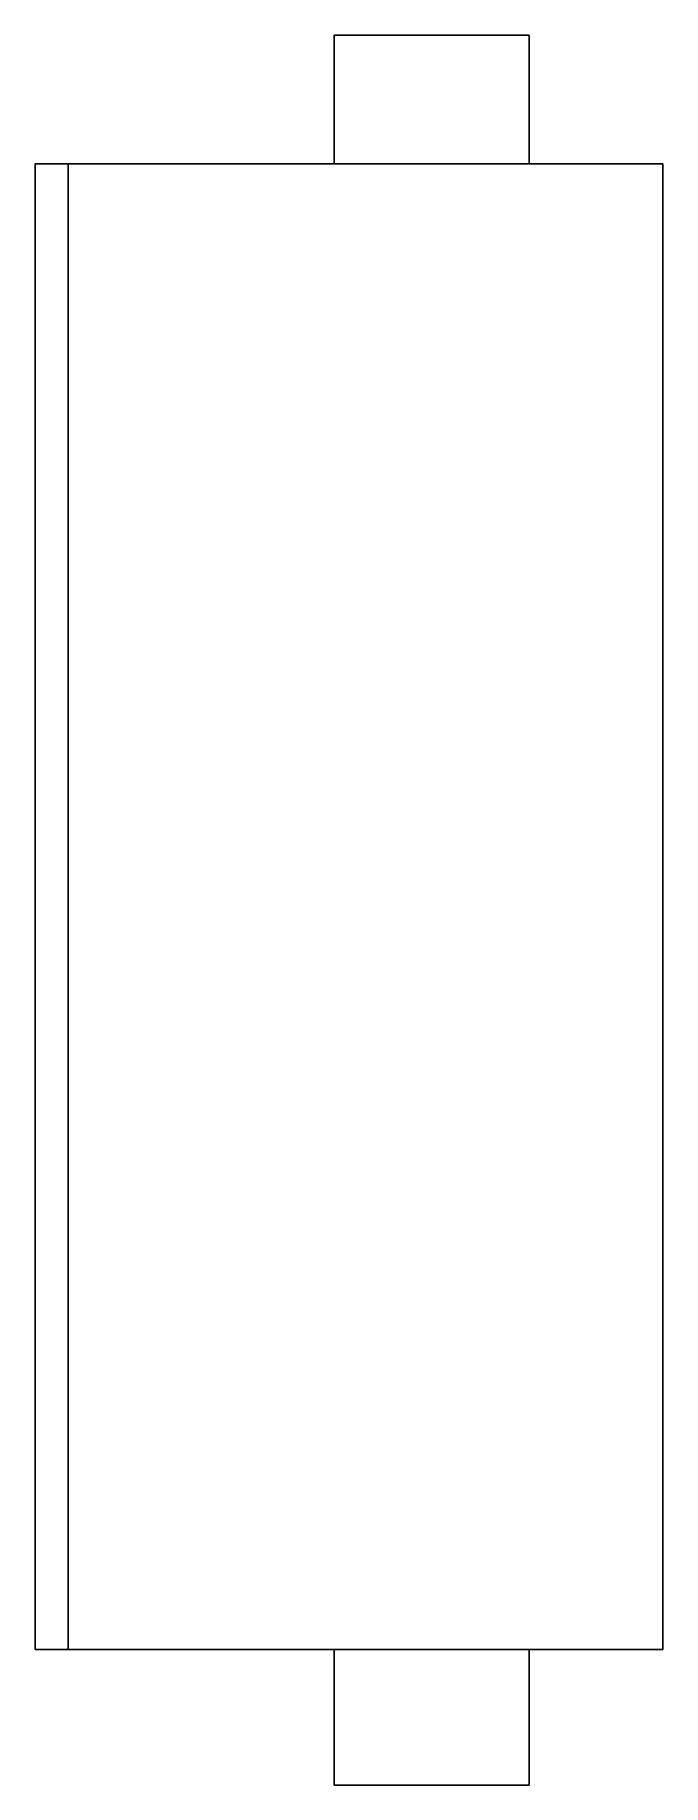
# Model space of a CAD drawing. Header units: metres. Extents: x -19 to 0, y 0 to 53.
import ezdxf

# ---------------------------------------------------------------- set-up
doc = ezdxf.new("R2010")
doc.units = ezdxf.units.M

msp = doc.modelspace()

# ---------------------------------------------------------------- linework, layer by layer
for points in [[(-9.95, 53), (-9.95, 52.922), (-9.95, 52.844), (-9.95, 52.766), (-9.95, 52.688), (-9.95, 52.61), (-9.95, 52.532), (-9.95, 52.454), (-9.95, 52.376), (-9.95, 52.298), (-9.95, 52.22), (-9.95, 52.142), (-9.95, 52.064), (-9.95, 51.986), (-9.95, 51.908), (-9.95, 51.83), (-9.95, 51.752), (-9.95, 51.674), (-9.95, 51.596), (-9.95, 51.518), (-9.95, 51.44), (-9.95, 51.362), (-9.95, 51.284), (-9.95, 51.206), (-9.95, 51.128), (-9.95, 51.05), (-9.95, 50.972), (-9.95, 50.894), (-9.95, 50.816), (-9.95, 50.738), (-9.95, 50.66), (-9.95, 50.582), (-9.95, 50.504), (-9.95, 50.426), (-9.95, 50.348), (-9.95, 50.27), (-9.95, 50.192), (-9.95, 50.114), (-9.95, 50.036), (-9.95, 49.958), (-9.95, 49.88), (-9.95, 49.802), (-9.95, 49.724), (-9.95, 49.646), (-9.95, 49.568), (-9.95, 49.49), (-9.95, 49.412), (-9.95, 49.334), (-9.95, 49.256), (-9.95, 49.178), (-9.95, 49.1)], [(-7, 53), (-7.092, 53), (-7.185, 53), (-7.277, 53), (-7.369, 53), (-7.461, 53), (-7.552, 53), (-7.643, 53), (-7.733, 53), (-7.822, 53), (-7.911, 53), (-7.999, 53), (-8.084, 53), (-8.17, 53), (-8.256, 53), (-8.338, 53), (-8.419, 53), (-8.5, 53), (-8.58, 53), (-8.656, 53), (-8.731, 53), (-8.807, 53), (-8.879, 53), (-8.948, 53), (-9.017, 53), (-9.086, 53), (-9.148, 53), (-9.209, 53), (-9.271, 53), (-9.329, 53), (-9.383, 53), (-9.437, 53), (-9.49, 53), (-9.536, 53), (-9.581, 53), (-9.626, 53), (-9.668, 53), (-9.703, 53), (-9.739, 53), (-9.774, 53), (-9.803, 53), (-9.828, 53), (-9.854, 53), (-9.878, 53), (-9.894, 53), (-9.909, 53), (-9.925, 53), (-9.934, 53), (-9.94, 53), (-9.945, 53), (-9.95, 53)], [(-4.05, 53), (-4.055, 53), (-4.06, 53), (-4.066, 53), (-4.075, 53), (-4.091, 53), (-4.106, 53), (-4.122, 53), (-4.146, 53), (-4.172, 53), (-4.197, 53), (-4.226, 53), (-4.261, 53), (-4.297, 53), (-4.332, 53), (-4.374, 53), (-4.419, 53), (-4.464, 53), (-4.51, 53), (-4.563, 53), (-4.617, 53), (-4.671, 53), (-4.729, 53), (-4.791, 53), (-4.852, 53), (-4.914, 53), (-4.983, 53), (-5.052, 53), (-5.121, 53), (-5.193, 53), (-5.269, 53), (-5.344, 53), (-5.42, 53), (-5.5, 53), (-5.581, 53), (-5.662, 53), (-5.744, 53), (-5.83, 53), (-5.916, 53), (-6.001, 53), (-6.089, 53), (-6.178, 53), (-6.267, 53), (-6.357, 53), (-6.448, 53), (-6.539, 53), (-6.631, 53), (-6.723, 53), (-6.815, 53), (-6.908, 53), (-7, 53)], [(-4.05, 53), (-4.05, 52.922), (-4.05, 52.844), (-4.05, 52.766), (-4.05, 52.688), (-4.05, 52.61), (-4.05, 52.532), (-4.05, 52.454), (-4.05, 52.376), (-4.05, 52.298), (-4.05, 52.22), (-4.05, 52.142), (-4.05, 52.064), (-4.05, 51.986), (-4.05, 51.908), (-4.05, 51.83), (-4.05, 51.752), (-4.05, 51.674), (-4.05, 51.596), (-4.05, 51.518), (-4.05, 51.44), (-4.05, 51.362), (-4.05, 51.284), (-4.05, 51.206), (-4.05, 51.128), (-4.05, 51.05), (-4.05, 50.972), (-4.05, 50.894), (-4.05, 50.816), (-4.05, 50.738), (-4.05, 50.66), (-4.05, 50.582), (-4.05, 50.504), (-4.05, 50.426), (-4.05, 50.348), (-4.05, 50.27), (-4.05, 50.192), (-4.05, 50.114), (-4.05, 50.036), (-4.05, 49.958), (-4.05, 49.88), (-4.05, 49.802), (-4.05, 49.724), (-4.05, 49.646), (-4.05, 49.568), (-4.05, 49.49), (-4.05, 49.412), (-4.05, 49.334), (-4.05, 49.256), (-4.05, 49.178), (-4.05, 49.1)], [(-19, 4.1), (-19, 5), (-19, 5.9), (-19, 6.8), (-19, 7.7), (-19, 8.6), (-19, 9.5), (-19, 10.4), (-19, 11.3), (-19, 12.2), (-19, 13.1), (-19, 14), (-19, 14.9), (-19, 15.8), (-19, 16.7), (-19, 17.6), (-19, 18.5), (-19, 19.4), (-19, 20.3), (-19, 21.2), (-19, 22.1), (-19, 23), (-19, 23.9), (-19, 24.8), (-19, 25.7), (-19, 26.6), (-19, 27.5), (-19, 28.4), (-19, 29.3), (-19, 30.2), (-19, 31.1), (-19, 32), (-19, 32.9), (-19, 33.8), (-19, 34.7), (-19, 35.6), (-19, 36.5), (-19, 37.4), (-19, 38.3), (-19, 39.2), (-19, 40.1), (-19, 41), (-19, 41.9), (-19, 42.8), (-19, 43.7), (-19, 44.6), (-19, 45.5), (-19, 46.4), (-19, 47.3), (-19, 48.2), (-19, 49.1)], [(-19, 49.1), (-18.98, 49.1), (-18.96, 49.1), (-18.94, 49.1), (-18.92, 49.1), (-18.9, 49.1), (-18.88, 49.1), (-18.86, 49.1), (-18.84, 49.1), (-18.82, 49.1), (-18.8, 49.1), (-18.78, 49.1), (-18.76, 49.1), (-18.74, 49.1), (-18.72, 49.1), (-18.7, 49.1), (-18.68, 49.1), (-18.66, 49.1), (-18.64, 49.1), (-18.62, 49.1), (-18.6, 49.1), (-18.58, 49.1), (-18.56, 49.1), (-18.54, 49.1), (-18.52, 49.1), (-18.5, 49.1), (-18.48, 49.1), (-18.46, 49.1), (-18.44, 49.1), (-18.42, 49.1), (-18.4, 49.1), (-18.38, 49.1), (-18.36, 49.1), (-18.34, 49.1), (-18.32, 49.1), (-18.3, 49.1), (-18.28, 49.1), (-18.26, 49.1), (-18.24, 49.1), (-18.22, 49.1), (-18.2, 49.1), (-18.18, 49.1), (-18.16, 49.1), (-18.14, 49.1), (-18.12, 49.1), (-18.1, 49.1), (-18.08, 49.1), (-18.06, 49.1), (-18.04, 49.1), (-18.02, 49.1), (-18, 49.1)], [(-18, 49.1), (-17.946, 49.1), (-17.892, 49.1), (-17.837, 49.1), (-17.783, 49.1), (-17.729, 49.1), (-17.675, 49.1), (-17.621, 49.1), (-17.567, 49.1), (-17.512, 49.1), (-17.458, 49.1), (-17.404, 49.1), (-17.35, 49.1), (-17.296, 49.1), (-17.242, 49.1), (-17.187, 49.1), (-17.133, 49.1), (-17.079, 49.1), (-17.025, 49.1), (-16.971, 49.1), (-16.917, 49.1), (-16.862, 49.1), (-16.808, 49.1), (-16.754, 49.1), (-16.7, 49.1), (-16.646, 49.1), (-16.592, 49.1), (-16.537, 49.1), (-16.483, 49.1), (-16.429, 49.1), (-16.375, 49.1), (-16.321, 49.1), (-16.267, 49.1), (-16.212, 49.1), (-16.158, 49.1), (-16.104, 49.1), (-16.05, 49.1), (-15.996, 49.1), (-15.942, 49.1), (-15.887, 49.1), (-15.833, 49.1), (-15.779, 49.1), (-15.725, 49.1), (-15.671, 49.1), (-15.617, 49.1), (-15.562, 49.1), (-15.508, 49.1), (-15.454, 49.1), (-15.4, 49.1), (-15.346, 49.1), (-15.292, 49.1)], [(-18, 49.1), (-18, 48.2), (-18, 47.3), (-18, 46.4), (-18, 45.5), (-18, 44.6), (-18, 43.7), (-18, 42.8), (-18, 41.9), (-18, 41), (-18, 40.1), (-18, 39.2), (-18, 38.3), (-18, 37.4), (-18, 36.5), (-18, 35.6), (-18, 34.7), (-18, 33.8), (-18, 32.9), (-18, 32), (-18, 31.1), (-18, 30.2), (-18, 29.3), (-18, 28.4), (-18, 27.5), (-18, 26.6), (-18, 25.7), (-18, 24.8), (-18, 23.9), (-18, 23), (-18, 22.1), (-18, 21.2), (-18, 20.3), (-18, 19.4), (-18, 18.5), (-18, 17.6), (-18, 16.7), (-18, 15.8), (-18, 14.9), (-18, 14), (-18, 13.1), (-18, 12.2), (-18, 11.3), (-18, 10.4), (-18, 9.5), (-18, 8.6), (-18, 7.7), (-18, 6.8), (-18, 5.9), (-18, 5), (-18, 4.1)], [(-15.292, 49.1), (-15.245, 49.1), (-15.198, 49.1), (-15.151, 49.1), (-15.105, 49.1), (-15.058, 49.1), (-15.012, 49.1), (-14.965, 49.1), (-14.919, 49.1), (-14.873, 49.1), (-14.828, 49.1), (-14.782, 49.1), (-14.737, 49.1), (-14.692, 49.1), (-14.647, 49.1), (-14.604, 49.1), (-14.56, 49.1), (-14.516, 49.1), (-14.473, 49.1), (-14.431, 49.1), (-14.389, 49.1), (-14.347, 49.1), (-14.306, 49.1), (-14.266, 49.1), (-14.226, 49.1), (-14.186, 49.1), (-14.148, 49.1), (-14.11, 49.1), (-14.072, 49.1), (-14.035, 49.1), (-14, 49.1), (-13.964, 49.1), (-13.929, 49.1), (-13.896, 49.1), (-13.863, 49.1), (-13.83, 49.1), (-13.798, 49.1), (-13.768, 49.1), (-13.738, 49.1), (-13.708, 49.1), (-13.681, 49.1), (-13.654, 49.1), (-13.627, 49.1), (-13.601, 49.1), (-13.577, 49.1), (-13.554, 49.1), (-13.53, 49.1), (-13.509, 49.1), (-13.489, 49.1), (-13.469, 49.1), (-13.449, 49.1)], [(-13.449, 49.1), (-13.266, 49.1), (-13.083, 49.1), (-12.9, 49.1), (-12.691, 49.1), (-12.446, 49.1), (-12.201, 49.1), (-11.956, 49.1), (-11.666, 49.1), (-11.368, 49.1), (-11.071, 49.1), (-10.761, 49.1), (-10.422, 49.1), (-10.083, 49.1), (-9.745, 49.1), (-9.385, 49.1), (-9.018, 49.1), (-8.651, 49.1), (-8.281, 49.1), (-7.9, 49.1), (-7.518, 49.1), (-7.137, 49.1), (-6.755, 49.1), (-6.374, 49.1), (-5.993, 49.1), (-5.611, 49.1), (-5.245, 49.1), (-4.878, 49.1), (-4.512, 49.1), (-4.158, 49.1), (-3.82, 49.1), (-3.483, 49.1), (-3.145, 49.1), (-2.844, 49.1), (-2.548, 49.1), (-2.252, 49.1), (-1.971, 49.1), (-1.729, 49.1), (-1.486, 49.1), (-1.243, 49.1), (-1.045, 49.1), (-0.865, 49.1), (-0.685, 49.1), (-0.514, 49.1), (-0.403, 49.1), (-0.292, 49.1), (-0.181, 49.1), (-0.112, 49.1), (-0.075, 49.1), (-0.037, 49.1), (0, 49.1)], [(0, 49.1), (0, 48.2), (0, 47.3), (0, 46.4), (0, 45.5), (0, 44.6), (0, 43.7), (0, 42.8), (0, 41.9), (0, 41), (0, 40.1), (0, 39.2), (0, 38.3), (0, 37.4), (0, 36.5), (0, 35.6), (0, 34.7), (0, 33.8), (0, 32.9), (0, 32), (0, 31.1), (0, 30.2), (0, 29.3), (0, 28.4), (0, 27.5), (0, 26.6), (0, 25.7), (0, 24.8), (0, 23.9), (0, 23), (0, 22.1), (0, 21.2), (0, 20.3), (0, 19.4), (0, 18.5), (0, 17.6), (0, 16.7), (0, 15.8), (0, 14.9), (0, 14), (0, 13.1), (0, 12.2), (0, 11.3), (0, 10.4), (0, 9.5), (0, 8.6), (0, 7.7), (0, 6.8), (0, 5.9), (0, 5), (0, 4.1)], [(-18, 4.1), (-18.02, 4.1), (-18.04, 4.1), (-18.06, 4.1), (-18.08, 4.1), (-18.1, 4.1), (-18.12, 4.1), (-18.14, 4.1), (-18.16, 4.1), (-18.18, 4.1), (-18.2, 4.1), (-18.22, 4.1), (-18.24, 4.1), (-18.26, 4.1), (-18.28, 4.1), (-18.3, 4.1), (-18.32, 4.1), (-18.34, 4.1), (-18.36, 4.1), (-18.38, 4.1), (-18.4, 4.1), (-18.42, 4.1), (-18.44, 4.1), (-18.46, 4.1), (-18.48, 4.1), (-18.5, 4.1), (-18.52, 4.1), (-18.54, 4.1), (-18.56, 4.1), (-18.58, 4.1), (-18.6, 4.1), (-18.62, 4.1), (-18.64, 4.1), (-18.66, 4.1), (-18.68, 4.1), (-18.7, 4.1), (-18.72, 4.1), (-18.74, 4.1), (-18.76, 4.1), (-18.78, 4.1), (-18.8, 4.1), (-18.82, 4.1), (-18.84, 4.1), (-18.86, 4.1), (-18.88, 4.1), (-18.9, 4.1), (-18.92, 4.1), (-18.94, 4.1), (-18.96, 4.1), (-18.98, 4.1), (-19, 4.1)], [(-18, 4.1), (-17.946, 4.1), (-17.892, 4.1), (-17.837, 4.1), (-17.783, 4.1), (-17.729, 4.1), (-17.675, 4.1), (-17.621, 4.1), (-17.567, 4.1), (-17.512, 4.1), (-17.458, 4.1), (-17.404, 4.1), (-17.35, 4.1), (-17.296, 4.1), (-17.242, 4.1), (-17.187, 4.1), (-17.133, 4.1), (-17.079, 4.1), (-17.025, 4.1), (-16.971, 4.1), (-16.917, 4.1), (-16.862, 4.1), (-16.808, 4.1), (-16.754, 4.1), (-16.7, 4.1), (-16.646, 4.1), (-16.592, 4.1), (-16.537, 4.1), (-16.483, 4.1), (-16.429, 4.1), (-16.375, 4.1), (-16.321, 4.1), (-16.267, 4.1), (-16.212, 4.1), (-16.158, 4.1), (-16.104, 4.1), (-16.05, 4.1), (-15.996, 4.1), (-15.942, 4.1), (-15.887, 4.1), (-15.833, 4.1), (-15.779, 4.1), (-15.725, 4.1), (-15.671, 4.1), (-15.617, 4.1), (-15.562, 4.1), (-15.508, 4.1), (-15.454, 4.1), (-15.4, 4.1), (-15.346, 4.1), (-15.292, 4.1)], [(-13.449, 4.1), (-13.469, 4.1), (-13.489, 4.1), (-13.509, 4.1), (-13.53, 4.1), (-13.554, 4.1), (-13.577, 4.1), (-13.601, 4.1), (-13.627, 4.1), (-13.654, 4.1), (-13.681, 4.1), (-13.708, 4.1), (-13.738, 4.1), (-13.768, 4.1), (-13.798, 4.1), (-13.83, 4.1), (-13.863, 4.1), (-13.896, 4.1), (-13.929, 4.1), (-13.964, 4.1), (-14, 4.1), (-14.035, 4.1), (-14.072, 4.1), (-14.11, 4.1), (-14.148, 4.1), (-14.186, 4.1), (-14.226, 4.1), (-14.266, 4.1), (-14.306, 4.1), (-14.347, 4.1), (-14.389, 4.1), (-14.431, 4.1), (-14.473, 4.1), (-14.516, 4.1), (-14.56, 4.1), (-14.604, 4.1), (-14.647, 4.1), (-14.692, 4.1), (-14.737, 4.1), (-14.782, 4.1), (-14.828, 4.1), (-14.873, 4.1), (-14.919, 4.1), (-14.965, 4.1), (-15.012, 4.1), (-15.058, 4.1), (-15.105, 4.1), (-15.151, 4.1), (-15.198, 4.1), (-15.245, 4.1), (-15.292, 4.1)], [(-13.449, 4.1), (-13.266, 4.1), (-13.083, 4.1), (-12.9, 4.1), (-12.691, 4.1), (-12.446, 4.1), (-12.201, 4.1), (-11.956, 4.1), (-11.666, 4.1), (-11.368, 4.1), (-11.071, 4.1), (-10.761, 4.1), (-10.422, 4.1), (-10.083, 4.1), (-9.745, 4.1), (-9.385, 4.1), (-9.018, 4.1), (-8.651, 4.1), (-8.281, 4.1), (-7.9, 4.1), (-7.518, 4.1), (-7.137, 4.1), (-6.755, 4.1), (-6.374, 4.1), (-5.993, 4.1), (-5.611, 4.1), (-5.245, 4.1), (-4.878, 4.1), (-4.512, 4.1), (-4.158, 4.1), (-3.82, 4.1), (-3.483, 4.1), (-3.145, 4.1), (-2.844, 4.1), (-2.548, 4.1), (-2.252, 4.1), (-1.971, 4.1), (-1.729, 4.1), (-1.486, 4.1), (-1.243, 4.1), (-1.045, 4.1), (-0.865, 4.1), (-0.685, 4.1), (-0.514, 4.1), (-0.403, 4.1), (-0.292, 4.1), (-0.181, 4.1), (-0.112, 4.1), (-0.075, 4.1), (-0.037, 4.1), (0, 4.1)], [(-9.95, 4.1), (-9.95, 4.018), (-9.95, 3.936), (-9.95, 3.854), (-9.95, 3.772), (-9.95, 3.69), (-9.95, 3.608), (-9.95, 3.526), (-9.95, 3.444), (-9.95, 3.362), (-9.95, 3.28), (-9.95, 3.198), (-9.95, 3.116), (-9.95, 3.034), (-9.95, 2.952), (-9.95, 2.87), (-9.95, 2.788), (-9.95, 2.706), (-9.95, 2.624), (-9.95, 2.542), (-9.95, 2.46), (-9.95, 2.378), (-9.95, 2.296), (-9.95, 2.214), (-9.95, 2.132), (-9.95, 2.05), (-9.95, 1.968), (-9.95, 1.886), (-9.95, 1.804), (-9.95, 1.722), (-9.95, 1.64), (-9.95, 1.558), (-9.95, 1.476), (-9.95, 1.394), (-9.95, 1.312), (-9.95, 1.23), (-9.95, 1.148), (-9.95, 1.066), (-9.95, 0.984), (-9.95, 0.902), (-9.95, 0.82), (-9.95, 0.738), (-9.95, 0.656), (-9.95, 0.574), (-9.95, 0.492), (-9.95, 0.41), (-9.95, 0.328), (-9.95, 0.246), (-9.95, 0.164), (-9.95, 0.082), (-9.95, 0)], [(-4.05, 4.1), (-4.05, 4.018), (-4.05, 3.936), (-4.05, 3.854), (-4.05, 3.772), (-4.05, 3.69), (-4.05, 3.608), (-4.05, 3.526), (-4.05, 3.444), (-4.05, 3.362), (-4.05, 3.28), (-4.05, 3.198), (-4.05, 3.116), (-4.05, 3.034), (-4.05, 2.952), (-4.05, 2.87), (-4.05, 2.788), (-4.05, 2.706), (-4.05, 2.624), (-4.05, 2.542), (-4.05, 2.46), (-4.05, 2.378), (-4.05, 2.296), (-4.05, 2.214), (-4.05, 2.132), (-4.05, 2.05), (-4.05, 1.968), (-4.05, 1.886), (-4.05, 1.804), (-4.05, 1.722), (-4.05, 1.64), (-4.05, 1.558), (-4.05, 1.476), (-4.05, 1.394), (-4.05, 1.312), (-4.05, 1.23), (-4.05, 1.148), (-4.05, 1.066), (-4.05, 0.984), (-4.05, 0.902), (-4.05, 0.82), (-4.05, 0.738), (-4.05, 0.656), (-4.05, 0.574), (-4.05, 0.492), (-4.05, 0.41), (-4.05, 0.328), (-4.05, 0.246), (-4.05, 0.164), (-4.05, 0.082), (-4.05, 0)], [(-7, 0), (-7.092, 0), (-7.185, 0), (-7.277, 0), (-7.369, 0), (-7.461, 0), (-7.552, 0), (-7.643, 0), (-7.733, 0), (-7.822, 0), (-7.911, 0), (-7.999, 0), (-8.084, 0), (-8.17, 0), (-8.256, 0), (-8.338, 0), (-8.419, 0), (-8.5, 0), (-8.58, 0), (-8.656, 0), (-8.731, 0), (-8.807, 0), (-8.879, 0), (-8.948, 0), (-9.017, 0), (-9.086, 0), (-9.148, 0), (-9.209, 0), (-9.271, 0), (-9.329, 0), (-9.383, 0), (-9.437, 0), (-9.49, 0), (-9.536, 0), (-9.581, 0), (-9.626, 0), (-9.668, 0), (-9.703, 0), (-9.739, 0), (-9.774, 0), (-9.803, 0), (-9.828, 0), (-9.854, 0), (-9.878, 0), (-9.894, 0), (-9.909, 0), (-9.925, 0), (-9.934, 0), (-9.94, 0), (-9.945, 0), (-9.95, 0)], [(-4.05, 0), (-4.055, 0), (-4.06, 0), (-4.066, 0), (-4.075, 0), (-4.091, 0), (-4.106, 0), (-4.122, 0), (-4.146, 0), (-4.172, 0), (-4.197, 0), (-4.226, 0), (-4.261, 0), (-4.297, 0), (-4.332, 0), (-4.374, 0), (-4.419, 0), (-4.464, 0), (-4.51, 0), (-4.563, 0), (-4.617, 0), (-4.671, 0), (-4.729, 0), (-4.791, 0), (-4.852, 0), (-4.914, 0), (-4.983, 0), (-5.052, 0), (-5.121, 0), (-5.193, 0), (-5.269, 0), (-5.344, 0), (-5.42, 0), (-5.5, 0), (-5.581, 0), (-5.662, 0), (-5.744, 0), (-5.83, 0), (-5.916, 0), (-6.001, 0), (-6.089, 0), (-6.178, 0), (-6.267, 0), (-6.357, 0), (-6.448, 0), (-6.539, 0), (-6.631, 0), (-6.723, 0), (-6.815, 0), (-6.908, 0), (-7, 0)]]:
    msp.add_lwpolyline(points)

doc.saveas('drawing.dxf')
